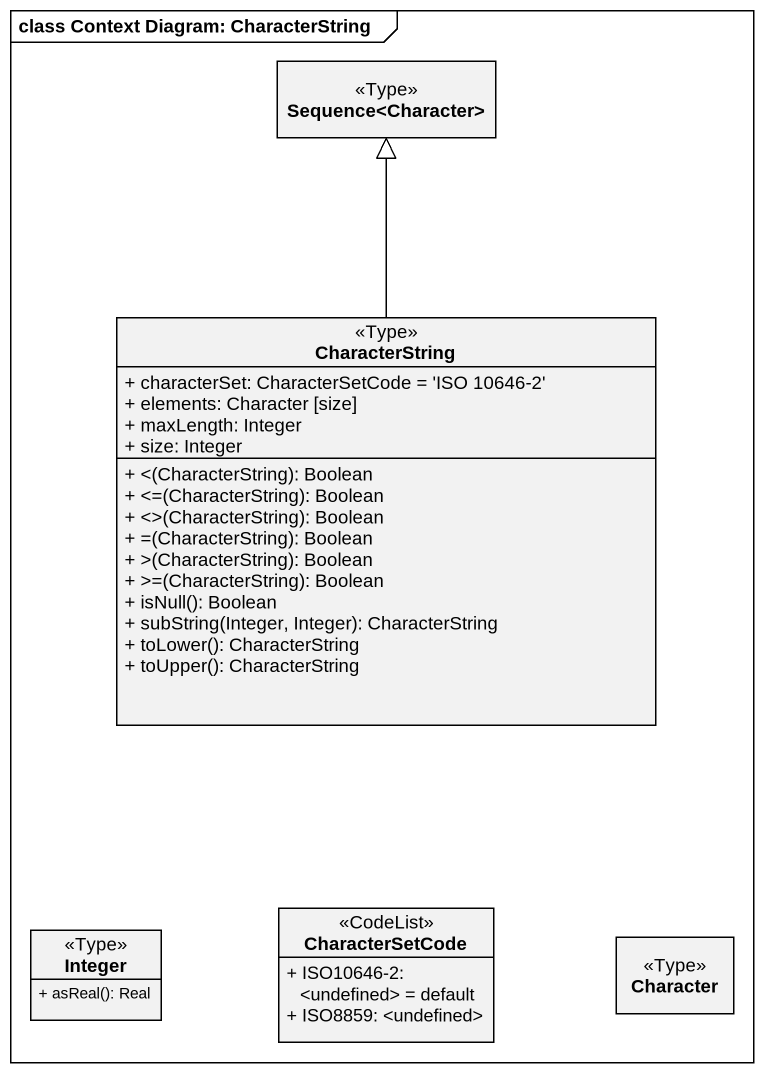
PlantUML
@startuml
mainframe class Context Diagram: CharacterString
hide circle
hide empty members
skinparam classAttributeIconSize 0
class "Sequence<Character>" as Sequence_Character <<Type>>
class CharacterString <<Type>> {
  + characterSet: CharacterSetCode = 'ISO 10646-2'
  + elements: Character [size]
  + maxLength: Integer
  + size: Integer
  + <(CharacterString): Boolean
  + <=(CharacterString): Boolean
  + <>(CharacterString): Boolean
  + =(CharacterString): Boolean
  + >(CharacterString): Boolean
  + >=(CharacterString): Boolean
  + isNull(): Boolean
  + subString(Integer, Integer): CharacterString
  + toLower(): CharacterString
  + toUpper(): CharacterString
}
class Integer <<Type>> {
  + asReal(): Real
}
class CharacterSetCode <<CodeList>> {
  + ISO10646-2: <undefined> = default
  + ISO8859: <undefined>
}
class Character <<Type>>
CharacterString -up-|> Sequence_Character
@enduml
